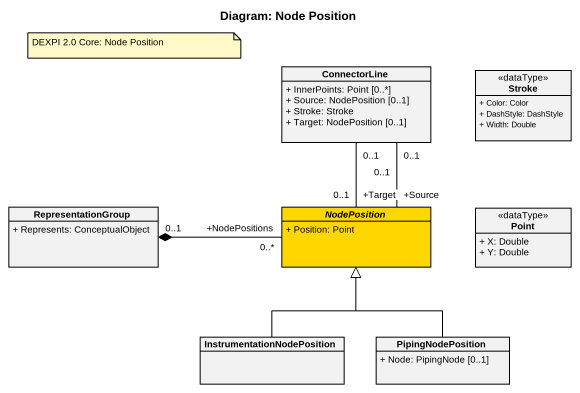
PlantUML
@startuml
title Diagram: Node Position
hide circle
hide empty members
skinparam classAttributeIconSize 0
class ConnectorLine {
  + InnerPoints: Point [0..*]
  + Source: NodePosition [0..1]
  + Stroke: Stroke
  + Target: NodePosition [0..1]
}
class Stroke <<dataType>> {
  + Color: Color
  + DashStyle: DashStyle
  + Width: Double
}
class RepresentationGroup {
  + Represents: ConceptualObject
}
abstract class NodePosition #FFD700 {
  + Position: Point
}
class Point <<dataType>> {
  + X: Double
  + Y: Double
}
class InstrumentationNodePosition
class PipingNodePosition {
  + Node: PipingNode [0..1]
}
ConnectorLine "0..1" -- "+Target\n0..1" NodePosition
ConnectorLine "0..1" -- "+Source\n0..1" NodePosition
RepresentationGroup "0..1" *-right- "+NodePositions\n0..*" NodePosition
InstrumentationNodePosition -up-|> NodePosition
PipingNodePosition -up-|> NodePosition
note as N1
  DEXPI 2.0 Core: Node Position
end note
@enduml
